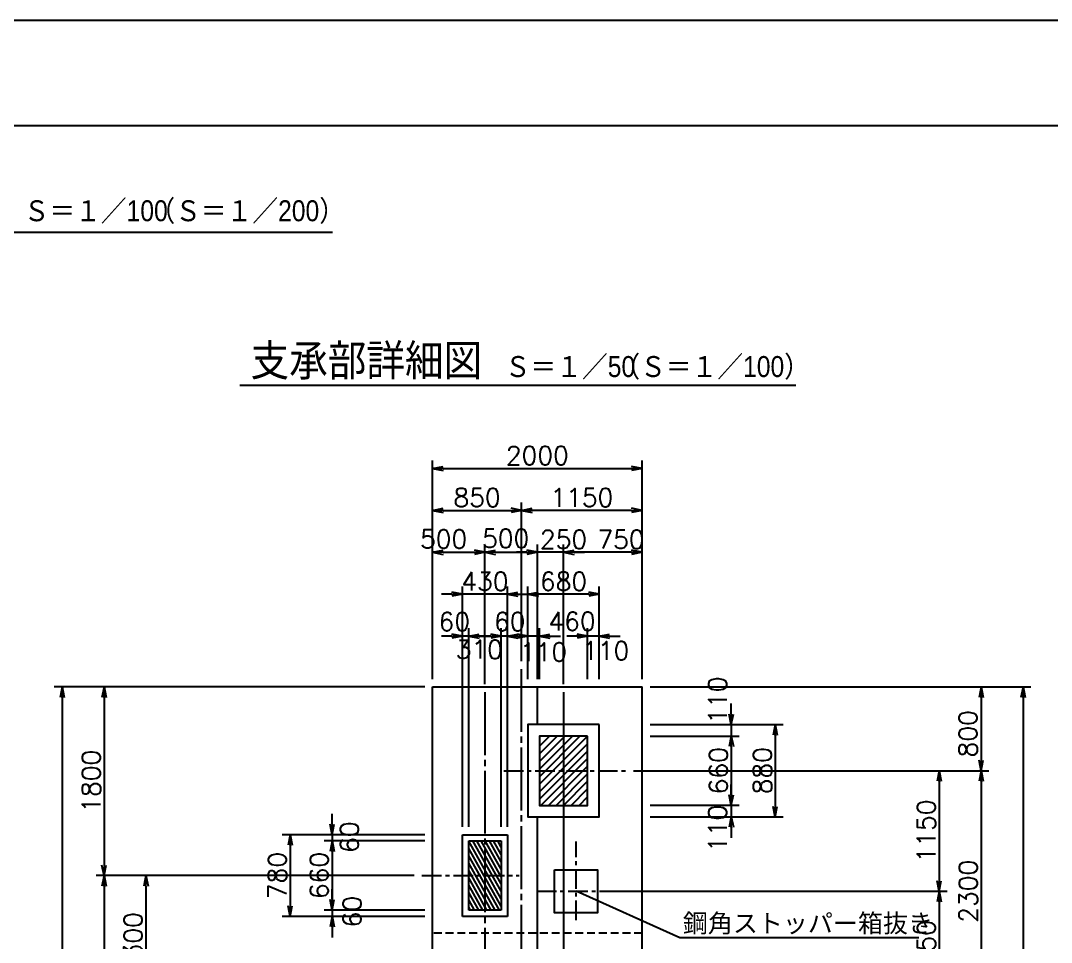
# Model space of a CAD drawing. Extents: x 284700 to 368800, y 984 to 60384.
# Drawn here: x 329653 to 349325, y 42793 to 60384 of the extents above; entities that cross this region are included whole.
import ezdxf
from ezdxf.enums import TextEntityAlignment as Align

# ---------------------------------------------------------------- set-up
doc = ezdxf.new("R2010")
doc.units = 0
doc.header["$LTSCALE"] = 300
doc.header["$MEASUREMENT"] = 0
for name, pattern in [('CENTER', [2, 1.25, -0.25, 0.25, -0.25]), ('HIDDEN', [0.375, 0.25, -0.125]), ('TEN1SEN1', [25, 20, -1.5, 2, -1.5])]:
    doc.linetypes.add(name, pattern=pattern)
doc.layers.get('0').update_dxf_attribs({"linetype": 'CONTINUOUS'})
doc.layers.get('DEFPOINTS').update_dxf_attribs({"linetype": 'CONTINUOUS'})
for name, color, linetype in [('支承部詳細図', 3, 'CONTINUOUS'), ('枠', 2, 'CONTINUOUS'), ('記号-1', 7, 'CONTINUOUS')]:
    doc.layers.add(name, color=color, linetype=linetype)
doc.styles.add('MS明朝', font='MS PMincho.ttf')
doc.styles.get("Standard").update_dxf_attribs({"font": 'romans.shx', "bigfont": 'extfont.shx'})
doc.dimstyles.new('DIMST1_50-1', dxfattribs={"dimscale": 100, "dimtxt": 3.5, "dimasz": 2, "dimexe": 1.5, "dimexo": 1.5, "dimgap": 0.7, "dimtad": 1, "dimdec": 0, "dimlfac": 0.5, "dimzin": 0, "dimdsep": 46, "dimtxsty": 'Standard', "dimblk": 'arrow_1', "dimcen": 1.5, "dimdle": 3, "dimclrd": 1, "dimclre": 1, "dimclrt": 3, "dimaunit": 1, "dimadec": 3, "dimazin": 0, "dimtfac": 1, "dimtdec": 0, "dimtix": 1, "dimtmove": 2, "dimatfit": 0, "dimldrblk": 'OPEN30', "dimfxl": 0, "dimtvp": 0.7, "dimtolj": 1, "dimtzin": 0, "dimarcsym": 0})

# ---------------------------------------------------------------- blocks, each defined once
blk = doc.blocks.new('arrow_1')
at = {"color": 0}
for p, q in [((0, 0), (-1, 0.2)), ((0, 0), (-1, -0.2)), ((-1, 0), (0, 0))]:
    blk.add_line(p, q, dxfattribs=at)
blk = doc.blocks.new('*D76')
at = {"layer": 'DEFPOINTS', "color": 0}
for p in [(337415, 47669), (330446, 29269), (337515, 29269)]:
    blk.add_point(p, dxfattribs=at)
at = {"layer": '支承部詳細図', "color": 1, "lineweight": -2}
for p, q in [((337265, 47669), (330296, 47669)), ((330446, 47469), (330446, 29469)), ((337365, 29269), (330296, 29269))]:
    blk.add_line(p, q, dxfattribs=at)
at = {"layer": '支承部詳細図', "color": 1, "lineweight": -2, "xscale": 200, "yscale": 200, "zscale": 200}
for p, rotation in [((330446, 47669), 90), ((330446, 29269), 270)]:
    blk.add_blockref('arrow_1', p, dxfattribs=dict(at, rotation=rotation))
at = {"layer": '支承部詳細図', "color": 3, "insert": (330201, 38469), "char_height": 350, "attachment_point": 5, "rotation": 90}
blk.add_mtext('\\A1;9200', dxfattribs=at)
blk = doc.blocks.new('_Open30')
at = {"layer": '記号-1', "color": 0, "linetype": 'Continuous', "lineweight": -2}
for p, q in [((-1, 0.268), (0, 0)), ((0, 0), (-1, -0.268)), ((0, 0), (-1, 0))]:
    blk.add_line(p, q, dxfattribs=at)
blk = doc.blocks.new('*D75')
at = {"layer": 'DEFPOINTS', "color": 0}
for p in [(341515, 47669), (341615, 29269), (348784, 29269)]:
    blk.add_point(p, dxfattribs=at)
at = {"layer": '支承部詳細図', "color": 1, "lineweight": -2}
for p, q in [((341665, 47669), (348934, 47669)), ((348784, 47469), (348784, 29469)), ((341765, 29269), (348934, 29269))]:
    blk.add_line(p, q, dxfattribs=at)
at = {"layer": '支承部詳細図', "color": 1, "lineweight": -2, "xscale": 200, "yscale": 200, "zscale": 200}
for p, rotation in [((348784, 47669), 90), ((348784, 29269), 270)]:
    blk.add_blockref('arrow_1', p, dxfattribs=dict(at, rotation=rotation))
at = {"layer": '支承部詳細図', "color": 3, "insert": (348539, 38469), "char_height": 350, "attachment_point": 5, "rotation": 90}
blk.add_mtext('\\A1;9200', dxfattribs=at)
blk = doc.blocks.new('*D107')
at = {"layer": 'DEFPOINTS', "color": 0}
for p in [(338825, 48638), (338825, 47669), (338945, 44849)]:
    blk.add_point(p, dxfattribs=at)
at = {"layer": '支承部詳細図', "color": 1, "lineweight": -2}
for p, q in [((338825, 47819), (338825, 48788)), ((338945, 44999), (338945, 48788)), ((338625, 48638), (338425, 48638)), ((338945, 48638), (338825, 48638)), ((339145, 48638), (339345, 48638))]:
    blk.add_line(p, q, dxfattribs=at)
at = {"layer": '支承部詳細図', "color": 1, "lineweight": -2, "xscale": 200, "yscale": 200, "zscale": 200}
blk.add_blockref('arrow_1', (338825, 48638), dxfattribs=at)
at = {"layer": '支承部詳細図', "color": 1, "lineweight": -2, "xscale": 200, "yscale": 200, "zscale": 200, "rotation": 180}
blk.add_blockref('arrow_1', (338945, 48638), dxfattribs=at)
at = {"layer": '支承部詳細図', "color": 3, "insert": (338988, 48914), "char_height": 350, "attachment_point": 5}
blk.add_mtext('\\A1;60', dxfattribs=at)
blk = doc.blocks.new('*D105')
at = {"layer": 'DEFPOINTS', "color": 0}
for p in [(338085, 48638), (338085, 47669), (338205, 44849)]:
    blk.add_point(p, dxfattribs=at)
at = {"layer": '支承部詳細図', "color": 1, "lineweight": -2}
for p, q in [((338085, 47819), (338085, 48788)), ((338205, 44999), (338205, 48788)), ((337885, 48638), (337685, 48638)), ((338205, 48638), (338085, 48638)), ((338405, 48638), (338605, 48638))]:
    blk.add_line(p, q, dxfattribs=at)
at = {"layer": '支承部詳細図', "color": 1, "lineweight": -2, "xscale": 200, "yscale": 200, "zscale": 200}
blk.add_blockref('arrow_1', (338085, 48638), dxfattribs=at)
at = {"layer": '支承部詳細図', "color": 1, "lineweight": -2, "xscale": 200, "yscale": 200, "zscale": 200, "rotation": 180}
blk.add_blockref('arrow_1', (338205, 48638), dxfattribs=at)
at = {"layer": '支承部詳細図', "color": 3, "insert": (337931, 48914), "char_height": 350, "attachment_point": 5}
blk.add_mtext('\\A1;60', dxfattribs=at)
blk = doc.blocks.new('*D104')
at = {"layer": 'DEFPOINTS', "color": 0}
for p in [(338085, 49438), (338945, 47669), (338085, 44849)]:
    blk.add_point(p, dxfattribs=at)
at = {"layer": '支承部詳細図', "color": 1, "lineweight": -2}
for p, q in [((338085, 44999), (338085, 49588)), ((338945, 47819), (338945, 49588)), ((337885, 49438), (337685, 49438)), ((338945, 49438), (338085, 49438)), ((339145, 49438), (339345, 49438))]:
    blk.add_line(p, q, dxfattribs=at)
at = {"layer": '支承部詳細図', "color": 1, "lineweight": -2, "xscale": 200, "yscale": 200, "zscale": 200}
blk.add_blockref('arrow_1', (338085, 49438), dxfattribs=at)
at = {"layer": '支承部詳細図', "color": 1, "lineweight": -2, "xscale": 200, "yscale": 200, "zscale": 200, "rotation": 180}
blk.add_blockref('arrow_1', (338945, 49438), dxfattribs=at)
at = {"layer": '支承部詳細図', "color": 3, "insert": (338515, 49683), "char_height": 350, "attachment_point": 5}
blk.add_mtext('\\A1;430', dxfattribs=at)
blk = doc.blocks.new('*D85')
at = {"layer": 'DEFPOINTS', "color": 0}
for p in [(341515, 51838), (337515, 47669), (341515, 47669)]:
    blk.add_point(p, dxfattribs=at)
at = {"layer": '支承部詳細図', "color": 1, "lineweight": -2}
for p, q in [((337515, 47819), (337515, 51988)), ((341515, 47819), (341515, 51988)), ((337715, 51838), (341315, 51838))]:
    blk.add_line(p, q, dxfattribs=at)
at = {"layer": '支承部詳細図', "color": 1, "lineweight": -2, "xscale": 200, "yscale": 200, "zscale": 200, "rotation": 180}
blk.add_blockref('arrow_1', (337515, 51838), dxfattribs=at)
at = {"layer": '支承部詳細図', "color": 1, "lineweight": -2, "xscale": 200, "yscale": 200, "zscale": 200}
blk.add_blockref('arrow_1', (341515, 51838), dxfattribs=at)
at = {"layer": '支承部詳細図', "color": 3, "insert": (339515, 52083), "char_height": 350, "attachment_point": 5}
blk.add_mtext('\\A1;2000', dxfattribs=at)
blk = doc.blocks.new('*D84')
at = {"layer": 'DEFPOINTS', "color": 0}
for p in [(339215, 51038), (339215, 48010), (337515, 47669)]:
    blk.add_point(p, dxfattribs=at)
at = {"layer": '支承部詳細図', "color": 1, "lineweight": -2}
for p, q in [((337515, 47819), (337515, 51188)), ((339215, 48160), (339215, 51188)), ((337715, 51038), (339015, 51038))]:
    blk.add_line(p, q, dxfattribs=at)
at = {"layer": '支承部詳細図', "color": 1, "lineweight": -2, "xscale": 200, "yscale": 200, "zscale": 200, "rotation": 180}
blk.add_blockref('arrow_1', (337515, 51038), dxfattribs=at)
at = {"layer": '支承部詳細図', "color": 1, "lineweight": -2, "xscale": 200, "yscale": 200, "zscale": 200}
blk.add_blockref('arrow_1', (339215, 51038), dxfattribs=at)
at = {"layer": '支承部詳細図', "color": 3, "insert": (338365, 51283), "char_height": 350, "attachment_point": 5}
blk.add_mtext('\\A1;850', dxfattribs=at)
blk = doc.blocks.new('*D83')
at = {"layer": 'DEFPOINTS', "color": 0}
for p in [(339515, 50238), (339515, 47669), (338515, 47569)]:
    blk.add_point(p, dxfattribs=at)
at = {"layer": '支承部詳細図', "color": 1, "lineweight": -2}
for p, q in [((338515, 47719), (338515, 50388)), ((339515, 47819), (339515, 50388)), ((338715, 50238), (339315, 50238))]:
    blk.add_line(p, q, dxfattribs=at)
at = {"layer": '支承部詳細図', "color": 1, "lineweight": -2, "xscale": 200, "yscale": 200, "zscale": 200, "rotation": 180}
blk.add_blockref('arrow_1', (338515, 50238), dxfattribs=at)
at = {"layer": '支承部詳細図', "color": 1, "lineweight": -2, "xscale": 200, "yscale": 200, "zscale": 200}
blk.add_blockref('arrow_1', (339515, 50238), dxfattribs=at)
at = {"layer": '支承部詳細図', "color": 3, "insert": (338911, 50501), "char_height": 350, "attachment_point": 5}
blk.add_mtext('\\A1;500', dxfattribs=at)
blk = doc.blocks.new('*D82')
at = {"layer": 'DEFPOINTS', "color": 0}
for p in [(338515, 50238), (337515, 47669), (338515, 47569)]:
    blk.add_point(p, dxfattribs=at)
at = {"layer": '支承部詳細図', "color": 1, "lineweight": -2}
for p, q in [((337515, 47819), (337515, 50388)), ((338515, 47719), (338515, 50388)), ((337715, 50238), (338315, 50238))]:
    blk.add_line(p, q, dxfattribs=at)
at = {"layer": '支承部詳細図', "color": 1, "lineweight": -2, "xscale": 200, "yscale": 200, "zscale": 200, "rotation": 180}
blk.add_blockref('arrow_1', (337515, 50238), dxfattribs=at)
at = {"layer": '支承部詳細図', "color": 1, "lineweight": -2, "xscale": 200, "yscale": 200, "zscale": 200}
blk.add_blockref('arrow_1', (338515, 50238), dxfattribs=at)
at = {"layer": '支承部詳細図', "color": 3, "insert": (337726, 50491), "char_height": 350, "attachment_point": 5}
blk.add_mtext('\\A1;500', dxfattribs=at)
blk = doc.blocks.new('*D81')
at = {"layer": 'DEFPOINTS', "color": 0}
for p in [(339335, 49438), (339335, 47669), (340695, 47669)]:
    blk.add_point(p, dxfattribs=at)
at = {"layer": '支承部詳細図', "color": 1, "lineweight": -2}
for p, q in [((339335, 47819), (339335, 49588)), ((340695, 47819), (340695, 49588)), ((340495, 49438), (339535, 49438))]:
    blk.add_line(p, q, dxfattribs=at)
at = {"layer": '支承部詳細図', "color": 1, "lineweight": -2, "xscale": 200, "yscale": 200, "zscale": 200, "rotation": 180}
blk.add_blockref('arrow_1', (339335, 49438), dxfattribs=at)
at = {"layer": '支承部詳細図', "color": 1, "lineweight": -2, "xscale": 200, "yscale": 200, "zscale": 200}
blk.add_blockref('arrow_1', (340695, 49438), dxfattribs=at)
at = {"layer": '支承部詳細図', "color": 3, "insert": (340015, 49683), "char_height": 350, "attachment_point": 5}
blk.add_mtext('\\A1;680', dxfattribs=at)
blk = doc.blocks.new('*D80')
at = {"layer": 'DEFPOINTS', "color": 0}
for p in [(340015, 50238), (341515, 47669), (340015, 47569)]:
    blk.add_point(p, dxfattribs=at)
at = {"layer": '支承部詳細図', "color": 1, "lineweight": -2}
for p, q in [((340015, 47719), (340015, 50388)), ((341515, 47819), (341515, 50388)), ((341315, 50238), (340215, 50238))]:
    blk.add_line(p, q, dxfattribs=at)
at = {"layer": '支承部詳細図', "color": 1, "lineweight": -2, "xscale": 200, "yscale": 200, "zscale": 200, "rotation": 180}
blk.add_blockref('arrow_1', (340015, 50238), dxfattribs=at)
at = {"layer": '支承部詳細図', "color": 1, "lineweight": -2, "xscale": 200, "yscale": 200, "zscale": 200}
blk.add_blockref('arrow_1', (341515, 50238), dxfattribs=at)
at = {"layer": '支承部詳細図', "color": 3, "insert": (341111, 50483), "char_height": 350, "attachment_point": 5}
blk.add_mtext('\\A1;750', dxfattribs=at)
blk = doc.blocks.new('*D79')
at = {"layer": 'DEFPOINTS', "color": 0}
for p in [(339515, 50238), (339515, 47669), (340015, 47719)]:
    blk.add_point(p, dxfattribs=at)
at = {"layer": '支承部詳細図', "color": 1, "lineweight": -2}
for p, q in [((339515, 47819), (339515, 50388)), ((340015, 47869), (340015, 50388)), ((339315, 50238), (339115, 50238)), ((340015, 50238), (339515, 50238)), ((340215, 50238), (340415, 50238))]:
    blk.add_line(p, q, dxfattribs=at)
at = {"layer": '支承部詳細図', "color": 1, "lineweight": -2, "xscale": 200, "yscale": 200, "zscale": 200}
blk.add_blockref('arrow_1', (339515, 50238), dxfattribs=at)
at = {"layer": '支承部詳細図', "color": 1, "lineweight": -2, "xscale": 200, "yscale": 200, "zscale": 200, "rotation": 180}
blk.add_blockref('arrow_1', (340015, 50238), dxfattribs=at)
at = {"layer": '支承部詳細図', "color": 3, "insert": (340015, 50483), "char_height": 350, "attachment_point": 5}
blk.add_mtext('\\A1;250', dxfattribs=at)
blk = doc.blocks.new('*D78')
at = {"layer": 'DEFPOINTS', "color": 0}
for p in [(339215, 51038), (339215, 48010), (341515, 47669)]:
    blk.add_point(p, dxfattribs=at)
at = {"layer": '支承部詳細図', "color": 1, "lineweight": -2}
for p, q in [((339215, 48160), (339215, 51188)), ((341515, 47819), (341515, 51188)), ((341315, 51038), (339415, 51038))]:
    blk.add_line(p, q, dxfattribs=at)
at = {"layer": '支承部詳細図', "color": 1, "lineweight": -2, "xscale": 200, "yscale": 200, "zscale": 200, "rotation": 180}
blk.add_blockref('arrow_1', (339215, 51038), dxfattribs=at)
at = {"layer": '支承部詳細図', "color": 1, "lineweight": -2, "xscale": 200, "yscale": 200, "zscale": 200}
blk.add_blockref('arrow_1', (341515, 51038), dxfattribs=at)
at = {"layer": '支承部詳細図', "color": 3, "insert": (340365, 51283), "char_height": 350, "attachment_point": 5}
blk.add_mtext('\\A1;1150', dxfattribs=at)
blk = doc.blocks.new('*D87')
at = {"layer": 'DEFPOINTS', "color": 0}
for p in [(337313, 44069), (331246, 32869), (332821, 32869)]:
    blk.add_point(p, dxfattribs=at)
at = {"layer": '支承部詳細図', "color": 1, "lineweight": -2}
for p, q in [((337163, 44069), (331096, 44069)), ((331246, 43869), (331246, 33069)), ((332671, 32869), (331096, 32869))]:
    blk.add_line(p, q, dxfattribs=at)
at = {"layer": '支承部詳細図', "color": 1, "lineweight": -2, "xscale": 200, "yscale": 200, "zscale": 200}
for p, rotation in [((331246, 44069), 90), ((331246, 32869), 270)]:
    blk.add_blockref('arrow_1', p, dxfattribs=dict(at, rotation=rotation))
at = {"layer": '支承部詳細図', "color": 3, "insert": (331001, 38469), "char_height": 350, "attachment_point": 5, "rotation": 90}
blk.add_mtext('\\A1;5600', dxfattribs=at)
blk = doc.blocks.new('*D114')
at = {"layer": 'DEFPOINTS', "color": 0}
for p in [(337515, 44849), (334798, 43289), (337515, 43289)]:
    blk.add_point(p, dxfattribs=at)
at = {"layer": '支承部詳細図', "color": 1, "lineweight": -2}
for p, q in [((337365, 44849), (334648, 44849)), ((334798, 44649), (334798, 43489)), ((337365, 43289), (334648, 43289))]:
    blk.add_line(p, q, dxfattribs=at)
at = {"layer": '支承部詳細図', "color": 1, "lineweight": -2, "xscale": 200, "yscale": 200, "zscale": 200}
for p, rotation in [((334798, 44849), 90), ((334798, 43289), 270)]:
    blk.add_blockref('arrow_1', p, dxfattribs=dict(at, rotation=rotation))
at = {"layer": '支承部詳細図', "color": 3, "insert": (334553, 44069), "char_height": 350, "attachment_point": 5, "rotation": 90}
blk.add_mtext('\\A1;780', dxfattribs=at)
blk = doc.blocks.new('*D113')
at = {"layer": 'DEFPOINTS', "color": 0}
for p in [(335598, 44729), (337515, 44849), (337515, 44729)]:
    blk.add_point(p, dxfattribs=at)
at = {"layer": '支承部詳細図', "color": 1, "lineweight": -2}
for p, q in [((335598, 45049), (335598, 45249)), ((337365, 44849), (335448, 44849)), ((337365, 44729), (335448, 44729)), ((335598, 44849), (335598, 44729)), ((335598, 44529), (335598, 44329))]:
    blk.add_line(p, q, dxfattribs=at)
at = {"layer": '支承部詳細図', "color": 1, "lineweight": -2, "xscale": 200, "yscale": 200, "zscale": 200}
for p, rotation in [((335598, 44849), 270), ((335598, 44729), 90)]:
    blk.add_blockref('arrow_1', p, dxfattribs=dict(at, rotation=rotation))
at = {"layer": '支承部詳細図', "color": 3, "insert": (335928, 44802), "char_height": 350, "attachment_point": 5, "rotation": 90}
blk.add_mtext('\\A1;60', dxfattribs=at)
blk = doc.blocks.new('*D98')
at = {"layer": 'DEFPOINTS', "color": 0}
for p in [(337515, 47669), (331246, 44069), (337313, 44069)]:
    blk.add_point(p, dxfattribs=at)
at = {"layer": '支承部詳細図', "color": 1, "lineweight": -2}
for p, q in [((337365, 47669), (331096, 47669)), ((331246, 47469), (331246, 44269)), ((337163, 44069), (331096, 44069))]:
    blk.add_line(p, q, dxfattribs=at)
at = {"layer": '支承部詳細図', "color": 1, "lineweight": -2, "xscale": 200, "yscale": 200, "zscale": 200}
for p, rotation in [((331246, 47669), 90), ((331246, 44069), 270)]:
    blk.add_blockref('arrow_1', p, dxfattribs=dict(at, rotation=rotation))
at = {"layer": '支承部詳細図', "color": 3, "insert": (331001, 45869), "char_height": 350, "attachment_point": 5, "rotation": 90}
blk.add_mtext('\\A1;1800', dxfattribs=at)
blk = doc.blocks.new('*D97')
at = {"layer": 'DEFPOINTS', "color": 0}
for p in [(341202, 46069), (341665, 41469), (347984, 41469)]:
    blk.add_point(p, dxfattribs=at)
at = {"layer": '支承部詳細図', "color": 1, "lineweight": -2}
for p, q in [((341352, 46069), (348134, 46069)), ((347984, 45869), (347984, 41669)), ((341815, 41469), (348134, 41469))]:
    blk.add_line(p, q, dxfattribs=at)
at = {"layer": '支承部詳細図', "color": 1, "lineweight": -2, "xscale": 200, "yscale": 200, "zscale": 200}
for p, rotation in [((347984, 46069), 90), ((347984, 41469), 270)]:
    blk.add_blockref('arrow_1', p, dxfattribs=dict(at, rotation=rotation))
at = {"layer": '支承部詳細図', "color": 3, "insert": (347739, 43769), "char_height": 350, "attachment_point": 5, "rotation": 90}
blk.add_mtext('\\A1;2300', dxfattribs=at)
blk = doc.blocks.new('*D96')
at = {"layer": 'DEFPOINTS', "color": 0}
for p in [(341515, 46069), (340807, 43769), (347184, 43769)]:
    blk.add_point(p, dxfattribs=at)
at = {"layer": '支承部詳細図', "color": 1, "lineweight": -2}
for p, q in [((341665, 46069), (347334, 46069)), ((347184, 45869), (347184, 43969)), ((340957, 43769), (347334, 43769))]:
    blk.add_line(p, q, dxfattribs=at)
at = {"layer": '支承部詳細図', "color": 1, "lineweight": -2, "xscale": 200, "yscale": 200, "zscale": 200}
for p, rotation in [((347184, 46069), 90), ((347184, 43769), 270)]:
    blk.add_blockref('arrow_1', p, dxfattribs=dict(at, rotation=rotation))
at = {"layer": '支承部詳細図', "color": 3, "insert": (346939, 44919), "char_height": 350, "attachment_point": 5, "rotation": 90}
blk.add_mtext('\\A1;1150', dxfattribs=at)
blk = doc.blocks.new('*D116')
at = {"layer": 'DEFPOINTS', "color": 0}
for p in [(335598, 43289), (337515, 43409), (337515, 43289)]:
    blk.add_point(p, dxfattribs=at)
at = {"layer": '支承部詳細図', "color": 1, "lineweight": -2}
for p, q in [((335598, 43609), (335598, 43809)), ((337365, 43409), (335448, 43409)), ((337365, 43289), (335448, 43289)), ((335598, 43409), (335598, 43289)), ((335598, 43089), (335598, 42889))]:
    blk.add_line(p, q, dxfattribs=at)
at = {"layer": '支承部詳細図', "color": 1, "lineweight": -2, "xscale": 200, "yscale": 200, "zscale": 200}
for p, rotation in [((335598, 43409), 270), ((335598, 43289), 90)]:
    blk.add_blockref('arrow_1', p, dxfattribs=dict(at, rotation=rotation))
at = {"layer": '支承部詳細図', "color": 3, "insert": (335980, 43380), "char_height": 350, "attachment_point": 5, "rotation": 90}
blk.add_mtext('\\A1;60', dxfattribs=at)
blk = doc.blocks.new('*D115')
at = {"layer": 'DEFPOINTS', "color": 0}
for p in [(337515, 44729), (335598, 43409), (337515, 43409)]:
    blk.add_point(p, dxfattribs=at)
at = {"layer": '支承部詳細図', "color": 1, "lineweight": -2}
for p, q in [((337365, 44729), (335448, 44729)), ((335598, 44529), (335598, 43609)), ((337365, 43409), (335448, 43409))]:
    blk.add_line(p, q, dxfattribs=at)
at = {"layer": '支承部詳細図', "color": 1, "lineweight": -2, "xscale": 200, "yscale": 200, "zscale": 200}
for p, rotation in [((335598, 44729), 90), ((335598, 43409), 270)]:
    blk.add_blockref('arrow_1', p, dxfattribs=dict(at, rotation=rotation))
at = {"layer": '支承部詳細図', "color": 3, "insert": (335353, 44069), "char_height": 350, "attachment_point": 5, "rotation": 90}
blk.add_mtext('\\A1;660', dxfattribs=at)
blk = doc.blocks.new('*D99')
at = {"layer": 'DEFPOINTS', "color": 0}
for p in [(337313, 44069), (332046, 41469), (337765, 41469)]:
    blk.add_point(p, dxfattribs=at)
at = {"layer": '支承部詳細図', "color": 1, "lineweight": -2}
for p, q in [((337163, 44069), (331896, 44069)), ((332046, 43869), (332046, 41669)), ((337615, 41469), (331896, 41469))]:
    blk.add_line(p, q, dxfattribs=at)
at = {"layer": '支承部詳細図', "color": 1, "lineweight": -2, "xscale": 200, "yscale": 200, "zscale": 200}
for p, rotation in [((332046, 44069), 90), ((332046, 41469), 270)]:
    blk.add_blockref('arrow_1', p, dxfattribs=dict(at, rotation=rotation))
at = {"layer": '支承部詳細図', "color": 3, "insert": (331801, 42769), "char_height": 350, "attachment_point": 5, "rotation": 90}
blk.add_mtext('\\A1;1300', dxfattribs=at)
blk = doc.blocks.new('*D100')
at = {"layer": 'DEFPOINTS', "color": 0}
for p in [(341515, 43769), (341665, 41469), (347184, 41469)]:
    blk.add_point(p, dxfattribs=at)
at = {"layer": '支承部詳細図', "color": 1, "lineweight": -2}
for p, q in [((341665, 43769), (347334, 43769)), ((347184, 43569), (347184, 41669)), ((341815, 41469), (347334, 41469))]:
    blk.add_line(p, q, dxfattribs=at)
at = {"layer": '支承部詳細図', "color": 1, "lineweight": -2, "xscale": 200, "yscale": 200, "zscale": 200}
for p, rotation in [((347184, 43769), 90), ((347184, 41469), 270)]:
    blk.add_blockref('arrow_1', p, dxfattribs=dict(at, rotation=rotation))
at = {"layer": '支承部詳細図', "color": 3, "insert": (346939, 42619), "char_height": 350, "attachment_point": 5, "rotation": 90}
blk.add_mtext('\\A1;1150', dxfattribs=at)
blk = doc.blocks.new('*D110')
at = {"layer": 'DEFPOINTS', "color": 0, "linetype": 'Continuous'}
for p in [(341515, 46729), (341515, 45409), (343217, 45409)]:
    blk.add_point(p, dxfattribs=at)
at = {"layer": '支承部詳細図', "color": 1, "linetype": 'Continuous', "lineweight": -2}
for p, q in [((341665, 46729), (343367, 46729)), ((343217, 46529), (343217, 45609)), ((341665, 45409), (343367, 45409))]:
    blk.add_line(p, q, dxfattribs=at)
at = {"layer": '支承部詳細図', "color": 1, "linetype": 'Continuous', "lineweight": -2, "xscale": 200, "yscale": 200, "zscale": 200}
for p, rotation in [((343217, 46729), 90), ((343217, 45409), 270)]:
    blk.add_blockref('arrow_1', p, dxfattribs=dict(at, rotation=rotation))
at = {"layer": '支承部詳細図', "color": 3, "linetype": 'Continuous', "insert": (342972, 46069), "char_height": 350, "attachment_point": 5, "rotation": 90}
blk.add_mtext('\\A1;660', dxfattribs=at)
blk = doc.blocks.new('*D109')
at = {"layer": 'DEFPOINTS', "color": 0, "linetype": 'Continuous'}
for p in [(341515, 46949), (341515, 46729), (343217, 46729)]:
    blk.add_point(p, dxfattribs=at)
at = {"layer": '支承部詳細図', "color": 1, "linetype": 'Continuous', "lineweight": -2}
for p, q in [((343217, 47149), (343217, 47349)), ((341665, 46949), (343367, 46949)), ((343217, 46949), (343217, 46729)), ((341665, 46729), (343367, 46729)), ((343217, 46529), (343217, 46329))]:
    blk.add_line(p, q, dxfattribs=at)
at = {"layer": '支承部詳細図', "color": 1, "linetype": 'Continuous', "lineweight": -2, "xscale": 200, "yscale": 200, "zscale": 200}
for p, rotation in [((343217, 46949), 270), ((343217, 46729), 90)]:
    blk.add_blockref('arrow_1', p, dxfattribs=dict(at, rotation=rotation))
at = {"layer": '支承部詳細図', "color": 3, "linetype": 'Continuous', "insert": (342954, 47416), "char_height": 350, "attachment_point": 5, "rotation": 90}
blk.add_mtext('\\A1;110', dxfattribs=at)
blk = doc.blocks.new('*D108')
at = {"layer": 'DEFPOINTS', "color": 0, "linetype": 'Continuous'}
for p in [(341515, 46949), (341515, 45189), (344055, 45189)]:
    blk.add_point(p, dxfattribs=at)
at = {"layer": '支承部詳細図', "color": 1, "linetype": 'Continuous', "lineweight": -2}
for p, q in [((341665, 46949), (344205, 46949)), ((344055, 46749), (344055, 45389)), ((341665, 45189), (344205, 45189))]:
    blk.add_line(p, q, dxfattribs=at)
at = {"layer": '支承部詳細図', "color": 1, "linetype": 'Continuous', "lineweight": -2, "xscale": 200, "yscale": 200, "zscale": 200}
for p, rotation in [((344055, 46949), 90), ((344055, 45189), 270)]:
    blk.add_blockref('arrow_1', p, dxfattribs=dict(at, rotation=rotation))
at = {"layer": '支承部詳細図', "color": 3, "linetype": 'Continuous', "insert": (343810, 46069), "char_height": 350, "attachment_point": 5, "rotation": 90}
blk.add_mtext('\\A1;880', dxfattribs=at)
blk = doc.blocks.new('*D101')
at = {"layer": 'DEFPOINTS', "color": 0}
for p in [(341515, 47669), (341202, 46069), (347984, 46069)]:
    blk.add_point(p, dxfattribs=at)
at = {"layer": '支承部詳細図', "color": 1, "lineweight": -2}
for p, q in [((341665, 47669), (348134, 47669)), ((347984, 47469), (347984, 46269)), ((341352, 46069), (348134, 46069))]:
    blk.add_line(p, q, dxfattribs=at)
at = {"layer": '支承部詳細図', "color": 1, "lineweight": -2, "xscale": 200, "yscale": 200, "zscale": 200}
for p, rotation in [((347984, 47669), 90), ((347984, 46069), 270)]:
    blk.add_blockref('arrow_1', p, dxfattribs=dict(at, rotation=rotation))
at = {"layer": '支承部詳細図', "color": 3, "insert": (347734, 46774), "char_height": 350, "attachment_point": 5, "rotation": 90}
blk.add_mtext('\\A1;800', dxfattribs=at)
blk = doc.blocks.new('*D111')
at = {"layer": 'DEFPOINTS', "color": 0, "linetype": 'Continuous'}
for p in [(341515, 45409), (341515, 45189), (343217, 45189)]:
    blk.add_point(p, dxfattribs=at)
at = {"layer": '支承部詳細図', "color": 1, "linetype": 'Continuous', "lineweight": -2}
for p, q in [((343217, 45609), (343217, 45809)), ((341665, 45409), (343367, 45409)), ((343217, 45409), (343217, 45189)), ((341665, 45189), (343367, 45189)), ((343217, 44989), (343217, 44789))]:
    blk.add_line(p, q, dxfattribs=at)
at = {"layer": '支承部詳細図', "color": 1, "linetype": 'Continuous', "lineweight": -2, "xscale": 200, "yscale": 200, "zscale": 200}
for p, rotation in [((343217, 45409), 270), ((343217, 45189), 90)]:
    blk.add_blockref('arrow_1', p, dxfattribs=dict(at, rotation=rotation))
at = {"layer": '支承部詳細図', "color": 3, "linetype": 'Continuous', "insert": (342954, 44968), "char_height": 350, "attachment_point": 5, "rotation": 90}
blk.add_mtext('\\A1;110', dxfattribs=at)
blk = doc.blocks.new('*D106')
at = {"layer": 'DEFPOINTS', "color": 0}
for p in [(338205, 48638), (338205, 47669), (338825, 44849)]:
    blk.add_point(p, dxfattribs=at)
at = {"layer": '支承部詳細図', "color": 1, "lineweight": -2}
for p, q in [((338205, 47819), (338205, 48788)), ((338825, 44999), (338825, 48788)), ((338625, 48638), (338405, 48638))]:
    blk.add_line(p, q, dxfattribs=at)
at = {"layer": '支承部詳細図', "color": 1, "lineweight": -2, "xscale": 200, "yscale": 200, "zscale": 200, "rotation": 180}
blk.add_blockref('arrow_1', (338205, 48638), dxfattribs=at)
at = {"layer": '支承部詳細図', "color": 1, "lineweight": -2, "xscale": 200, "yscale": 200, "zscale": 200}
blk.add_blockref('arrow_1', (338825, 48638), dxfattribs=at)
at = {"layer": '支承部詳細図', "color": 3, "insert": (338406, 48384), "char_height": 350, "attachment_point": 5}
blk.add_mtext('\\A1;310', dxfattribs=at)
blk = doc.blocks.new('*D103')
at = {"layer": 'DEFPOINTS', "color": 0}
for p in [(340475, 48638), (340475, 47669), (340695, 47699)]:
    blk.add_point(p, dxfattribs=at)
at = {"layer": '支承部詳細図', "color": 1, "lineweight": -2}
for p, q in [((340475, 47819), (340475, 48788)), ((340695, 47849), (340695, 48788)), ((340275, 48638), (340075, 48638)), ((340695, 48638), (340475, 48638)), ((340895, 48638), (341095, 48638))]:
    blk.add_line(p, q, dxfattribs=at)
at = {"layer": '支承部詳細図', "color": 1, "lineweight": -2, "xscale": 200, "yscale": 200, "zscale": 200}
blk.add_blockref('arrow_1', (340475, 48638), dxfattribs=at)
at = {"layer": '支承部詳細図', "color": 1, "lineweight": -2, "xscale": 200, "yscale": 200, "zscale": 200, "rotation": 180}
blk.add_blockref('arrow_1', (340695, 48638), dxfattribs=at)
at = {"layer": '支承部詳細図', "color": 3, "insert": (340819, 48360), "char_height": 350, "attachment_point": 5}
blk.add_mtext('\\A1;110', dxfattribs=at)
blk = doc.blocks.new('*D102')
at = {"layer": 'DEFPOINTS', "color": 0}
for p in [(339335, 48638), (339335, 47699), (339555, 47669)]:
    blk.add_point(p, dxfattribs=at)
at = {"layer": '支承部詳細図', "color": 1, "lineweight": -2}
for p, q in [((339335, 47849), (339335, 48788)), ((339555, 47819), (339555, 48788)), ((339135, 48638), (338935, 48638)), ((339555, 48638), (339335, 48638)), ((339755, 48638), (339955, 48638))]:
    blk.add_line(p, q, dxfattribs=at)
at = {"layer": '支承部詳細図', "color": 1, "lineweight": -2, "xscale": 200, "yscale": 200, "zscale": 200}
blk.add_blockref('arrow_1', (339335, 48638), dxfattribs=at)
at = {"layer": '支承部詳細図', "color": 1, "lineweight": -2, "xscale": 200, "yscale": 200, "zscale": 200, "rotation": 180}
blk.add_blockref('arrow_1', (339555, 48638), dxfattribs=at)
at = {"layer": '支承部詳細図', "color": 3, "insert": (339632, 48335), "char_height": 350, "attachment_point": 5}
blk.add_mtext('\\A1;110', dxfattribs=at)

msp = doc.modelspace()

# ---------------------------------------------------------------- linework, layer by layer
at = {"layer": '支承部詳細図', "color": 2, "linetype": 'Continuous'}
msp.add_line((333839.94004, 53427.30829), (344447.74676, 53427.30829), dxfattribs=at)
at = {"layer": '支承部詳細図', "color": 1}
for p, q in [((340874.95042, 48637.94415), (340124.95042, 48637.94415)), ((342235.53139, 42877.13118), (340254.95042, 43768.64118))]:
    msp.add_line(p, q, dxfattribs=at)
at = {"layer": '支承部詳細図', "color": 1, "linetype": 'TEN1SEN1', "ltscale": 0.2}
for p, q in [((339214.95042, 28810.54576), (339214.95042, 48009.77707)), ((338514.95042, 47568.64118), (338514.95042, 31767.28421))]:
    msp.add_line(p, q, dxfattribs=at)
at = {"layer": '支承部詳細図', "linetype": 'Continuous'}
for p, q in [((337514.95042, 29268.64118), (337514.95042, 47668.64118)), ((339514.95042, 46948.64118), (339514.95042, 47668.64118)), ((341514.95042, 29268.64118), (341514.95042, 47668.64118)), ((339514.95042, 42348.64118), (339514.95042, 45188.64118)), ((338084.95042, 44848.64118), (338944.95042, 44848.64118)), ((338084.95042, 43288.64118), (338084.95042, 44848.64118)), ((338204.95042, 44728.64118), (338824.95042, 44728.64118)), ((338204.95042, 43408.64118), (338204.95042, 44728.64118)), ((338824.95042, 44728.64118), (338824.95042, 43408.64118)), ((338944.95042, 44848.64118), (338944.95042, 43288.64118)), ((338944.95042, 43288.64118), (338084.95042, 43288.64118)), ((338824.95042, 43408.64118), (338204.95042, 43408.64118))]:
    msp.add_line(p, q, dxfattribs=at)
at = {"layer": '支承部詳細図'}
msp.add_line((337514.95042, 47668.64118), (341514.95042, 47668.64118), dxfattribs=at)
at = {"layer": '支承部詳細図', "color": 1, "linetype": 'TEN1SEN1'}
msp.add_line((340014.95042, 47568.64118), (340014.95042, 29687.34096), dxfattribs=at)
at = {"layer": '支承部詳細図', "color": 4, "linetype": 'Continuous'}
for p, q in [((339554.95042, 46388.53341), (339895.05819, 46728.64118)), ((339554.95042, 46247.2616), (340037.76091, 46728.64118)), ((339554.95042, 46096.87474), (340186.71687, 46728.64118)), ((339554.95042, 45955.45474), (340328.13687, 46728.64118)), ((339554.95042, 45815.39804), (340470.90818, 46728.64118)), ((339554.95042, 46538.92027), (339745.23528, 46728.64118)), ((339554.95042, 45665.01118), (340474.95042, 46585.01118)), ((339554.95042, 45523.59118), (340474.95042, 46443.59118)), ((339581.42042, 45408.64118), (340474.95042, 46302.17118)), ((339730.44398, 45408.64118), (340474.95042, 46153.14763)), ((339871.86398, 45408.64118), (340474.95042, 46011.72763)), ((340013.27903, 45408.64118), (340474.95042, 45868.94433)), ((340162.30754, 45408.64118), (340474.95042, 45721.28407)), ((340310.1284, 45408.64118), (340474.95042, 45573.4632)), ((338824.95042, 43626.54964), (338204.95042, 44723.47272)), ((338824.95042, 43768.12746), (338281.06291, 44728.64118)), ((338824.95042, 43907.71174), (338360.94683, 44728.64118)), ((338824.95042, 44047.45679), (338439.93316, 44728.64118)), ((338824.95042, 44189.03461), (338519.4001, 44728.64118)), ((338824.95042, 44328.61889), (338598.85087, 44728.64118)), ((338824.95042, 44468.36394), (338677.8372, 44728.64118)), ((338824.95042, 44609.94176), (338757.73729, 44728.64118)), ((338824.95042, 43486.8046), (338204.95042, 44583.72767)), ((338790.14341, 43408.64118), (338204.95042, 44443.98263)), ((338711.15708, 43408.64118), (338204.95042, 44304.23758)), ((338632.17075, 43408.64118), (338204.95042, 44164.49253)), ((338553.18442, 43408.64118), (338204.95042, 44024.74748)), ((338474.19809, 43408.64118), (338204.95042, 43885.00244)), ((338395.21176, 43408.64118), (338204.95042, 43745.25739)), ((338316.22543, 43408.64118), (338204.95042, 43605.51234)), ((338237.23909, 43408.64118), (338204.95042, 43465.76729))]:
    msp.add_line(p, q, dxfattribs=at)
at = {"layer": '支承部詳細図', "color": 1, "linetype": 'CENTER'}
for p, q in [((338872.84042, 46068.64118), (341202.12484, 46068.64118)), ((340254.95042, 43216.67521), (340254.95042, 44720.60715)), ((337312.98445, 44068.64118), (339168.48189, 44068.64118)), ((339502.98445, 43768.64118), (341006.9164, 43768.64118))]:
    msp.add_line(p, q, dxfattribs=at)
at = {"layer": '支承部詳細図', "color": 3, "linetype": 'HIDDEN', "ltscale": 2}
msp.add_line((341514.95042, 42968.64118), (337514.95042, 42968.64118), dxfattribs=at)
at = {"layer": '支承部詳細図', "linetype": 'Continuous'}
for points in [[(340694.95042, 46948.64118), (339334.95042, 46948.64118), (339334.95042, 45188.64118), (340694.95042, 45188.64118)], [(340474.95042, 46728.64118), (339554.95042, 46728.64118), (339554.95042, 45408.64118), (340474.95042, 45408.64118)], [(339844.95042, 44178.64118), (340664.95042, 44178.64118), (340664.95042, 43358.64118), (339844.95042, 43358.64118)]]:
    msp.add_lwpolyline(points, close=True, dxfattribs=at)
at = {"layer": '支承部詳細図', "color": 1, "linetype": 'Continuous', "flags": 128}
msp.add_lwpolyline([(346795.68212, 42877.13118), (342235.53139, 42877.13118)], dxfattribs=at)
at = {"layer": '枠', "color": 1, "linetype": 'Continuous', "flags": 128}
msp.add_lwpolyline([(284699.58994, 60383.71503), (284699.58994, 983.71503), (368799.58994, 983.71503), (368799.58994, 60383.71503), (284699.58994, 60383.71503)], dxfattribs=at)
at = {"layer": '枠', "color": 2, "linetype": 'Continuous', "flags": 128}
msp.add_lwpolyline([(287699.58994, 2983.71503), (287699.58994, 58383.71503), (366799.58994, 58383.71503), (366799.58994, 2983.71503), (287699.58994, 2983.71503)], dxfattribs=at)
at = {"layer": '記号-1', "color": 2, "linetype": 'Continuous'}
msp.add_line((335606.97103, 56337.28512), (318481.96957, 56337.28512), dxfattribs=at)

# ---------------------------------------------------------------- texts
at = {"layer": '支承部詳細図', "color": 2, "style": 'MS明朝', "width": 0.9}
msp.add_text('支承部詳細図', height=600, dxfattribs=at).set_placement((334041.80988, 53600.7091))
for s, p in [('Ｓ＝１／50', (340138.60525, 53582.07274)), ('（Ｓ＝１／100）', (342851.98588, 53582.07274))]:
    msp.add_text(s, height=400, dxfattribs=at).set_placement(p, align=Align.CENTER)
at = {"layer": '支承部詳細図', "color": 3, "lineweight": 18, "style": 'MS明朝'}
msp.add_text('鋼角ストッパー箱抜き', height=350, dxfattribs=at).set_placement((342291.33222, 42983.62744))
at = {"layer": '支承部詳細図', "color": 3, "insert": (340176.64739, 48920.21573), "char_height": 350, "attachment_point": 5}
msp.add_mtext('460', dxfattribs=at)
at = {"layer": '記号-1', "color": 2, "style": 'MS明朝', "width": 0.9}
for s, p in [('Ｓ＝１／100', (331086.68113, 56555.33201)), ('（Ｓ＝１／200）', (333977.66611, 56555.33201))]:
    msp.add_text(s, height=400, dxfattribs=at).set_placement(p, align=Align.CENTER)

# ---------------------------------------------------------------- dimensions: what is measured, and where the dimension line sits
at = {"layer": '支承部詳細図', "color": 1}
for base, p1, p2, angle, picture, middle in [((341514.95042, 51837.94415), (337514.95042, 47668.64118), (341514.95042, 47668.64118), 0, '*D85', (339514.95042, 52082.94415)), ((339214.95042, 51037.94415), (337514.95042, 47668.64118), (339214.95042, 48009.77707), 0, '*D84', (338364.95042, 51282.94415)), ((339214.95042, 51037.94415), (341514.95042, 47668.64118), (339214.95042, 48009.77707), 180, '*D78', (340364.95042, 51282.94415)), ((338084.95042, 49437.94415), (338944.95042, 47668.64118), (338084.95042, 44848.64118), 180, '*D104', (338514.95042, 49682.94415)), ((339334.95042, 49437.94415), (340694.95042, 47668.64118), (339334.95042, 47668.64118), 180, '*D81', (340014.95042, 49682.94415)), ((330446.33752, 29268.64118), (337414.95042, 47668.64118), (337514.95042, 29268.64118), 90, '*D76', (330201.33752, 38468.64118)), ((331246.33752, 44068.64118), (337514.95042, 47668.64118), (337312.98445, 44068.64118), 90, '*D98', (331001.33752, 45868.64118)), ((348783.98332, 29268.64118), (341514.95042, 47668.64118), (341614.95042, 29268.64118), 90, '*D75', (348538.98332, 38468.64118)), ((347183.98332, 43768.64118), (341514.95042, 46068.64118), (340806.9164, 43768.64118), 90, '*D96', (346938.98332, 44918.64118)), ((347983.98332, 41468.64118), (341202.12484, 46068.64118), (341664.95042, 41468.64118), 90, '*D97', (347738.98332, 43768.64118)), ((334798.23168, 43288.64118), (337514.95042, 44848.64118), (337514.95042, 43288.64118), 90, '*D114', (334553.23168, 44068.64118)), ((335598.23168, 43408.64118), (337514.95042, 44728.64118), (337514.95042, 43408.64118), 90, '*D115', (335353.23168, 44068.64118)), ((331246.33752, 32868.64118), (337312.98445, 44068.64118), (332820.62631, 32868.64118), 90, '*D87', (331001.33752, 38468.64118)), ((332046.33752, 41468.64118), (337312.98445, 44068.64118), (337764.95042, 41468.64118), 90, '*D99', (331801.33752, 42768.64118)), ((347183.98332, 41468.64118), (341514.95042, 43768.64118), (341664.95042, 41468.64118), 90, '*D100', (346938.98332, 42618.64118))]:
    dim = msp.add_linear_dim(base=base, p1=p1, p2=p2, angle=angle, dimstyle='DIMST1_50-1', dxfattribs=at)
    dim.commit()
    dim.dimension.update_dxf_attribs({"geometry": picture, "text_midpoint": middle})
for base, p1, p2, angle, picture, middle in [((338514.95042, 50237.94415), (337514.95042, 47668.64118), (338514.95042, 47568.64118), 0, '*D82', (337725.60599, 50490.80426)), ((339514.95042, 50237.94415), (338514.95042, 47568.64118), (339514.95042, 47668.64118), 0, '*D83', (338910.53774, 50501.2637)), ((339514.95042, 50237.94415), (340014.95042, 47718.64118), (339514.95042, 47668.64118), 180, '*D79', (340014.95042, 50482.94415)), ((340014.95042, 50237.94415), (341514.95042, 47668.64118), (340014.95042, 47568.64118), 180, '*D80', (341111.05925, 50482.94415)), ((338084.95042, 48637.94415), (338204.95042, 44848.64118), (338084.95042, 47668.64118), 180, '*D105', (337930.56271, 48914.35413)), ((338824.95042, 48637.94415), (338944.95042, 44848.64118), (338824.95042, 47668.64118), 180, '*D107', (338988.49957, 48914.35413)), ((338204.95042, 48637.94415), (338824.95042, 44848.64118), (338204.95042, 47668.64118), 180, '*D106', (338405.58214, 48384.10835)), ((339334.95042, 48637.94415), (339554.95042, 47668.64118), (339334.95042, 47698.64118), 180, '*D102', (339631.95378, 48335.37131)), ((340474.95042, 48637.94415), (340694.95042, 47698.64118), (340474.95042, 47668.64118), 180, '*D103', (340818.89828, 48359.73966)), ((347983.98332, 46068.64118), (341514.95042, 47668.64118), (341202.12484, 46068.64118), 90, '*D101', (347733.5512, 46774.25408)), ((335598.23168, 44728.64118), (337514.95042, 44848.64118), (337514.95042, 44728.64118), 90, '*D113', (335927.78181, 44801.51789)), ((335598.23168, 43288.64118), (337514.95042, 43408.64118), (337514.95042, 43288.64118), 90, '*D116', (335980.07076, 43379.56234))]:
    dim = msp.add_linear_dim(base=base, p1=p1, p2=p2, angle=angle, dimstyle='DIMST1_50-1', dxfattribs=at)
    dim.commit()
    dim.dimension.update_dxf_attribs({"geometry": picture, "text_midpoint": middle, "dimtype": 160})
at = {"layer": '支承部詳細図', "linetype": 'Continuous'}
for base, p1, p2, picture, middle in [((343217.25234, 46728.64118), (341514.95042, 46948.64118), (341514.95042, 46728.64118), '*D109', (342953.9138, 47415.92385)), ((343217.25234, 45188.64118), (341514.95042, 45408.64118), (341514.95042, 45188.64118), '*D111', (342953.9138, 44968.25546))]:
    dim = msp.add_linear_dim(base=base, p1=p1, p2=p2, angle=90, dimstyle='DIMST1_50-1', dxfattribs=at)
    dim.commit()
    dim.dimension.update_dxf_attribs({"geometry": picture, "text_midpoint": middle, "dimtype": 160})
for base, p1, p2, picture, middle in [((344055.41124, 45188.64118), (341514.95042, 46948.64118), (341514.95042, 45188.64118), '*D108', (343810.41124, 46068.64118)), ((343217.25234, 45408.64118), (341514.95042, 46728.64118), (341514.95042, 45408.64118), '*D110', (342972.25234, 46068.64118))]:
    dim = msp.add_linear_dim(base=base, p1=p1, p2=p2, angle=90, dimstyle='DIMST1_50-1', dxfattribs=at)
    dim.commit()
    dim.dimension.update_dxf_attribs({"geometry": picture, "text_midpoint": middle})

doc.saveas('drawing.dxf')
